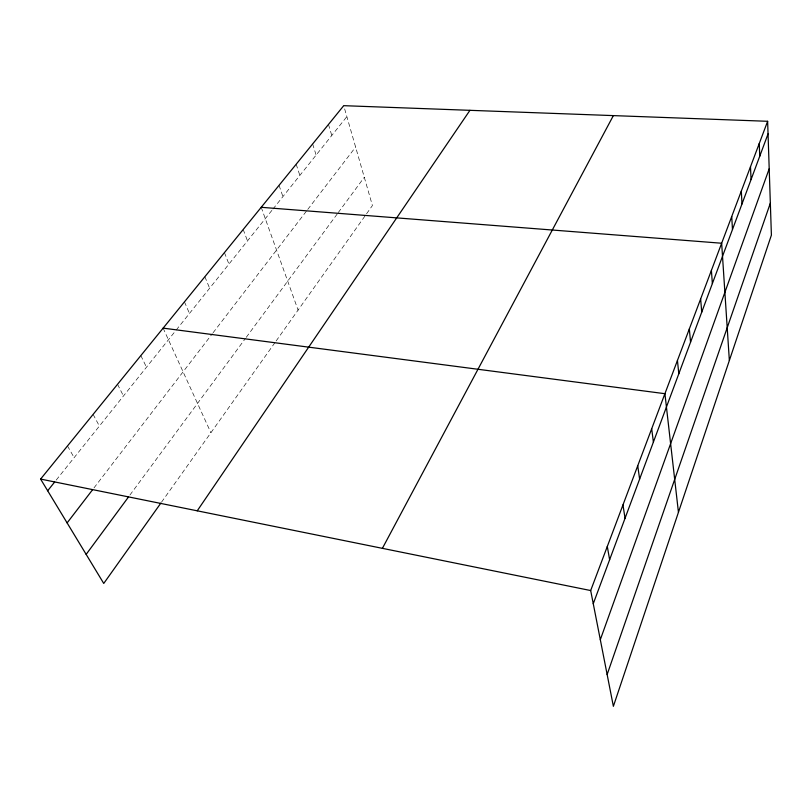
<?xml version="1.0" encoding="UTF-8"?>
<svg xmlns="http://www.w3.org/2000/svg" width="812" height="812" viewBox="0 0 812 812"><rect width="100%" height="100%" fill="white"/><g stroke="black" fill="none" stroke-linecap="round" stroke-linejoin="round"><path stroke-width="0.61" stroke-dasharray="4.06 3.04" d="M161.527 502.161L275.43 341.964M276.151 340.938L365.877 214.744M366.598 213.729L372.414 205.548L343.72 105.672M129.95 495.015L245.518 338.32M246.269 337.305L337.569 213.515M338.299 212.521L364.294 177.28M93.999 487.88L212.328 333.742M213.069 332.768L307.027 210.369M307.768 209.405L355.615 147.073M56.231 480.044L175.453 330.981M176.224 330.007L272.182 210.024M272.954 209.06L346.866 116.634M67.487 445.95L74.146 457.643M93.106 414.394L99.389 426.087M117.527 384.309L123.465 395.982M140.852 355.585L146.454 367.237M163.131 328.129L210.897 432.725M184.456 301.871L189.47 313.442M204.868 276.719L209.628 288.24M224.437 252.623L228.943 264.083M243.204 229.502L247.487 240.9M261.22 207.304L298.085 310.093M279.054 185.339L282.911 196.605M296.177 164.247L299.841 175.433M312.64 143.968L316.122 155.082M328.474 124.459L331.783 135.492"/><path stroke-width="1.22" d="M607.143 674.518L770.344 203.132M600.312 639.704L769.208 168.744M593.257 603.732L768.05 133.889M767.634 121.292L771.4 235.125L613.375 706.328L590.679 590.547L767.634 121.292L343.72 105.672L40.6 479.08L103.743 583.452L160.817 503.166M382.401 548.344L613.364 115.608M197.235 510.819L469.945 110.32M86.153 554.383L128.448 497.045M67.112 522.908L92.487 489.849M47.664 490.763L54.678 481.993M261.22 207.304L721.655 243.235L729.359 360.467M163.131 328.129L664.916 393.698L678.446 512.291M40.6 479.08L590.679 590.547M607.305 546.466L609.629 559.732M622.956 504.952L625.057 518.269M637.735 465.773L639.623 479.121M651.691 428.746L653.396 442.104M677.441 360.477L678.812 373.784M689.337 328.931L690.555 342.197M700.644 298.958L701.73 312.163M711.403 270.426L712.368 283.571M731.724 216.54L732.475 229.522M741.326 191.074L741.985 203.964M750.491 166.754L751.059 179.553M759.25 143.521L759.748 156.219"/></g></svg>
